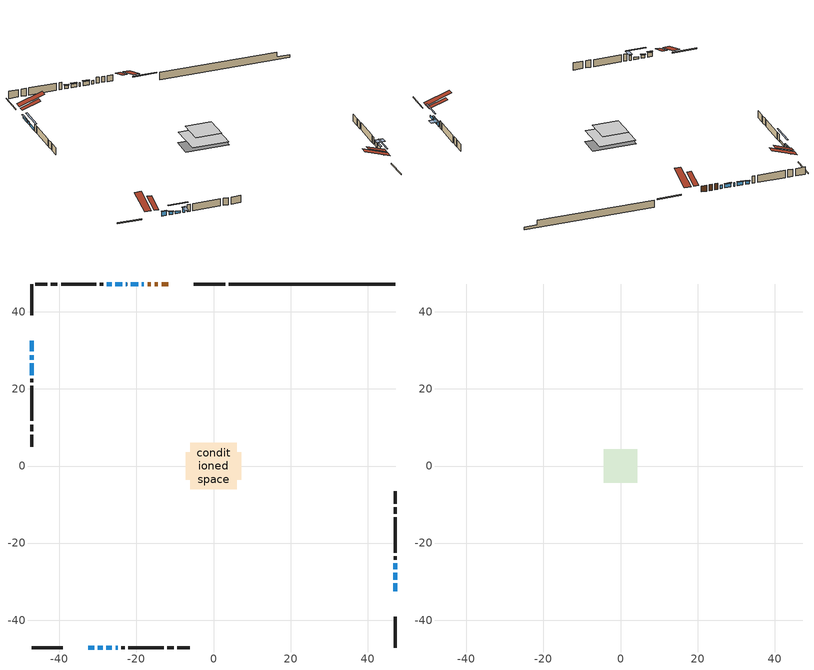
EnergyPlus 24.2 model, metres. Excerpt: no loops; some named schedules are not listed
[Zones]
conditioned space
 floor outside (Floor1 construction): -2.99,-2.99 -2.99,2.99 2.99,2.99 2.99,-2.99 z1.09
 floor adiabatic (AdiabaticFloorConstruction): -6.01,-6.01 -6.01,6.01 6.01,6.01 6.01,-6.01 z1.09
 floor foundation (Slab1 construction): -7.25,-3.57 -7.25,3.57 7.25,3.57 7.25,-3.57 z-1.35
 wall outside (RimJoist1 construction): 3.02,47.23 -5.09,47.23 / -47.23,-47.23 -39.12,-47.23 / -47.23,47.23 -47.23,39.12 / 47.23,-47.23 47.23,-39.12 z1.09:1.39
 wall outside (AdiabaticWallConstruction 1): -11.74,47.23 -13.49,47.23 / -14.42,47.23 -15.31,47.23 / -16.23,47.23 -17.12,47.23 z1.09:3.12
 wall outside (AdiabaticWallConstruction): -18.05,47.23 -18.61,47.23 / -22.45,47.23 -22.76,47.23 / -23.68,47.23 -25.51,47.23 z1.09:2.31; -19.54,47.23 -21.52,47.23 z1.09:2.41; -32.48,-47.23 -30.95,-47.23 / 47.23,-29.52 47.23,-27.69 / 47.23,-26.76 47.23,-25.23 z1.09:2.61; -30.02,-47.23 -28.8,-47.23 / -47.23,32.47 -47.23,29.73 / -47.23,28.8 -47.23,27.58 / -26.44,47.23 -27.66,47.23 z1.09:2.11; 47.23,-32.48 47.23,-30.44 / -27.87,-47.23 -26.35,-47.23 / -47.23,26.66 -47.23,23.61 z1.09:1.85; -25.42,-47.23 -24.86,-47.23 z1.09:2.72
 wall outside (Wall1 construction): -28.59,47.23 -29.51,47.23 / -23.93,-47.23 -23.01,-47.23 / -47.23,22.68 -47.23,21.75 / 47.23,-24.31 47.23,-23.38 z1.09:3.53
 wall outside (Wall2 construction): -30.44,47.23 -39.57,47.23 / -22.08,-47.23 -12.95,-47.23 / -47.23,20.82 -47.23,11.7 / 47.23,-22.45 47.23,-13.32 z1.09:3.53
 wall outside (Wall3 construction): -40.5,47.23 -42.22,47.23 / -12.02,-47.23 -10.3,-47.23 / -47.23,10.77 -47.23,9.04 / 47.23,-12.39 47.23,-10.67 z1.09:3.53
 wall outside (Wall4 construction): -43.15,47.23 -46.3,47.23 / -9.37,-47.23 -6.22,-47.23 / -47.23,8.12 -47.23,4.96 / 47.23,-9.74 47.23,-6.59 z1.09:3.53
 wall foundation (FoundationWall1 construction): 3.95,47.23,-1.35 3.95,47.23,1.09 42.9,47.23,1.09 42.9,47.23,-0.49 47.23,47.23,-0.49 47.23,47.23,-1.35
 window (WindowConstruction 9): -18.05,47.23 -18.61,47.23 z1.09:2.31
 window (WindowConstruction 4): -19.54,47.23 -21.52,47.23 z1.09:2.41
 window (WindowConstruction 5): -32.47,-47.23 -30.95,-47.23 z1.09:2.61
 window (WindowConstruction 6): -30.02,-47.23 -28.8,-47.23 z1.09:2.1
 window (WindowConstruction 7): -47.23,32.47 -47.23,29.73 z1.09:2.1
 window (WindowConstruction 8): -47.23,28.8 -47.23,27.58 z1.09:2.1
 window (WindowConstruction 12): 47.23,-32.47 47.23,-30.45 z1.09:1.85
 window (WindowConstruction 10): -22.45,47.23 -22.75,47.23 z1.09:2.31
 window (WindowConstruction 13): -27.87,-47.23 -26.35,-47.23 z1.09:1.85
 window (WindowConstruction 14): -47.23,26.65 -47.23,23.61 z1.09:1.85
 window (WindowConstruction 11): -25.42,-47.23 -24.86,-47.23 z1.09:2.71
 window (WindowConstruction): 47.23,-29.52 47.23,-27.69 z1.09:2.61
 window (WindowConstruction 1): 47.23,-26.76 47.23,-25.23 z1.09:2.61
 window (WindowConstruction 2): -23.68,47.23 -25.51,47.23 z1.09:2.31
 window (WindowConstruction 3): -26.44,47.23 -27.66,47.23 z1.09:2.1
 door (Door): -11.74,47.23 -13.49,47.23 z1.09:3.12
 door (Door 1): -14.42,47.23 -15.31,47.23 z1.09:3.12
 door (Door 2): -16.23,47.23 -17.12,47.23 z1.09:3.12
 ceiling adiabatic (AdiabaticFloorConstruction): 6.01,-6.01 6.01,6.01 -6.01,6.01 -6.01,-6.01 z1.09
 roof outside (Roof2 construction): -10.81,47.23,3.53 -10.81,41.11,5.57 -9.19,41.11,5.57 -9.19,47.23,3.53; -33.4,-47.23,3.53 -33.4,-41.11,5.57 -35.02,-41.11,5.57 -35.02,-47.23,3.53; -47.23,33.4,3.53 -41.11,33.4,5.57 -41.11,35.02,5.57 -47.23,35.02,3.53; 47.23,-33.4,3.53 41.11,-33.4,5.57 41.11,-35.02,5.57 47.23,-35.02,3.53
attic - vented
 floor to conditioned space (Floor2 construction Reversed): -4.37,-4.37 -4.37,4.37 4.37,4.37 4.37,-4.37 z3.53
 roof outside (Roof1 construction): -8.26,47.23,3.53 -8.26,38.72,6.36 -6.02,38.72,6.36 -6.02,47.23,3.53; -35.95,-47.23,3.53 -35.95,-38.72,6.36 -38.19,-38.72,6.36 -38.19,-47.23,3.53; -47.23,35.95,3.53 -38.72,35.95,6.36 -38.72,38.19,6.36 -47.23,38.19,3.53; 47.23,-35.95,3.53 38.72,-35.95,6.36 38.72,-38.19,6.36 47.23,-38.19,3.53
shading: -21.72,47.23 -19.34,47.23 -19.34,47.64 -21.72,47.64 z2.61; -30.75,-47.23 -32.68,-47.23 -32.68,-47.64 -30.75,-47.64 z2.82; -28.6,-47.23 -30.22,-47.23 -30.22,-47.64 -28.6,-47.64 z2.31; -47.23,29.53 -47.23,32.68 -47.64,32.68 -47.64,29.53 z2.31; -47.23,27.38 -47.23,29 -47.64,29 -47.64,27.38 z2.31; 47.23,-27.81 47.23,-35.11 47.64,-35.11 47.64,-27.81 z4.49; -23.71,-47.23 -30.51,-47.23 -30.51,-47.64 -23.71,-47.64 z4.49; -47.23,20.97 -47.23,29.29 -47.64,29.29 -47.64,20.97 z4.49; -24.56,-47.23 -25.72,-47.23 -25.72,-49.97 -24.56,-49.97 z3.01; 47.23,-27.49 47.23,-29.72 47.64,-29.72 47.64,-27.49 z2.82; 47.23,-24.94 47.23,-27.06 49.97,-27.06 49.97,-24.94 z2.91; -25.71,47.23 -23.48,47.23 -23.48,47.64 -25.71,47.64 z2.51; -27.86,47.23 -26.24,47.23 -26.24,47.64 -27.86,47.64 z2.31
[Building]
Building 1: Terrain=Suburbs
[Site:Location]
Edmonton Intl AP_AB: Latitude {deg}=53.31; Longitude {deg}=-113.58; Time Zone {hr}=-7; Elevation {m}=723; Keep Site Location Information=Yes
[Site:GroundTemperature:Shallow]
-1.56185, -3.61833, -3.78302, -2.80711, 1.11059, 5.01004, 8.39065, 10.5322, 10.7141, 8.97234, 5.67794, 1.89811
[Site:WaterMainsTemperature]
Calculation Method=Schedule; Temperature Schedule=mains temperature schedule
[Material] Roughness=Rough; Thermal Absorptance=0.9
Name | Thickness {m} | Conductivity {W/m-K} | Density {kg/m3} | Specific Heat {J/kg-K} | Solar Absorptance | Visible Absorptance
asphalt or fiberglass shingles | 0.00635 | 0.162714 | 1121.4 | 1465.45 | 0.4 | 0.4
ceiling loosefill ins | 0.169333 | 0.0480833 | 16.02 | 1046.75 | 0.7 | 0.7
ceiling stud and cavity | 0.1397 | 0.0772514 | 65.682 | 1177.47 | 0.7 | 0.7
concrete 4.0 in. | 0.1016 | 1.803125 | 2242.8 | 837.4 | 0.7 | 0.7
concrete 8.0 in. | 0.2032 | 1.803125 | 2242.8 | 837.4 | 0.7 | 0.7
door material | 0.04445 | 0.053851 | 512.64 | 1214.23 | 0.7 | 0.7
floor covering | 0.0127 | 0.0433444 | 54.468 | 1339.84 | 0.6 | 0.6
floor rigid ins; rim joist rigid ins; wall rigid ins | 0.051816 | 0.029427 | 32.04 | 1214.23 | 0.7 | 0.7
floor rigid ins 1; wall rigid ins 1 | 0.512978 | 0.029427 | 32.04 | 1214.23 | 0.7 | 0.7
floor stud and cavity | 0.1397 | 0.0946526 | 92.3553 | 1139.71 | 0.7 | 0.7
floor stud and cavity 1 | 0.1397 | 1.75129 | 37.0049 | 1207.88 | 0.7 | 0.7
furniture material conditioned space 1 | 0.1524 | 0.115458 | 640.8 | 1214.23 | 0.6 | 0.6
gypsum board | 0.0127 | 0.160291 | 801 | 837.4 | 0.6 | 0.6
osb sheathing 0.5 in. | 0.0127 | 0.115458 | 512.64 | 1214.23 | 0.7 | 0.7
osb sheathing 0.75 in. | 0.01905 | 0.115458 | 512.64 | 1214.23 | 0.7 | 0.7
osb sheathing 2.0 in. | 0.0508 | 0.115458 | 512.64 | 1214.23 | 0.7 | 0.7
rim joist stud and cavity | 0.0508 | 0.0413573 | 125.044 | 1163.47 | 0.6 | 0.6
roof rigid ins | 0.103632 | 0.029427 | 32.04 | 1214.23 | 0.7 | 0.7
roof stud and cavity | 0.2032 | 0.465729 | 78.34581 | 1123.46 | 0.7 | 0.7
wall stud and cavity | 0.1397 | 0.28235 | 139.0536 | 1170.24 | 0.7 | 0.7
wall stud and cavity 1 | 0.1397 | 0.215013 | 139.0536 | 1170.24 | 0.7 | 0.7
wall stud and cavity 2 | 0.1397 | 0.39278 | 139.0536 | 1170.24 | 0.7 | 0.7
wall stud and cavity 3 | 0.1397 | 0.414577 | 139.0536 | 1170.24 | 0.7 | 0.7
wall stud and cavity 4 | 0.0889 | 0.380278 | 52.3479 | 1209.89 | 0.7 | 0.7
wall stud and cavity 5 | 0.0889 | 0.391764 | 83.0341 | 1211.67 | 0.7 | 0.7
wood siding | 0.0254 | 0.102417 | 544.68 | 1172.36 | 0.4 | 0.4
wood siding 1; wood siding 2; wood siding 3 | 0.0254 | 0.102417 | 544.68 | 1172.36 | 0.7 | 0.7
[WindowMaterial:SimpleGlazingSystem]
Name | U-Factor {W/m2-K} | Solar Heat Gain Coefficient
WindowMaterial | 2.97868 | 0.56
WindowMaterial 1 | 2.91338 | 0.63
WindowMaterial 10 | 3.310274 | 0.62
WindowMaterial 11 | 2.97357 | 0.54
WindowMaterial 12 | 2.958238 | 0.57
WindowMaterial 2 | 2.904297 | 0.68
WindowMaterial 3 | 2.992306 | 0.51
WindowMaterial 4 | 2.91111 | 0.64
WindowMaterial 5 | 2.94518 | 0.59
WindowMaterial 6 | 2.94007 | 0.6
WindowMaterial 7 | 3.03035 | 0.48
WindowMaterial 8 | 3.30914 | 0.61
WindowMaterial 9 | 3.2041 | 0.35
[Construction]
AdiabaticFloorConstruction: floor stud and cavity 1, floor rigid ins 1, osb sheathing 0.75 in., floor covering
AdiabaticWallConstruction: wood siding 2, wall rigid ins 1, wall stud and cavity 4, gypsum board
AdiabaticWallConstruction 1: wood siding 3, wall rigid ins 1, wall stud and cavity 4, gypsum board
Door; Door 1; Door 2: door material
Floor1 construction: floor stud and cavity, floor rigid ins, osb sheathing 0.75 in., floor covering
Floor2 construction Reversed: gypsum board, ceiling stud and cavity, ceiling loosefill ins
FoundationWall1 construction: concrete 8.0 in.
furniture construction conditioned space 1: furniture material conditioned space 1
PartitionWallConstruction: gypsum board, wall stud and cavity 5, gypsum board
RimJoist1 construction: wood siding 1, rim joist rigid ins, osb sheathing 2.0 in., rim joist stud and cavity
Roof1 construction: asphalt or fiberglass shingles
Roof2 construction: asphalt or fiberglass shingles, roof rigid ins, osb sheathing 0.75 in., roof stud and cavity, gypsum board
Slab1 construction: concrete 4.0 in.
Wall1 construction: wood siding, wall rigid ins, osb sheathing 0.5 in., wall stud and cavity, gypsum board
Wall2 construction: wood siding, wall rigid ins, osb sheathing 0.5 in., wall stud and cavity 1, gypsum board
Wall3 construction: wood siding, wall rigid ins, osb sheathing 0.5 in., wall stud and cavity 2, gypsum board
Wall4 construction: wood siding, wall rigid ins, osb sheathing 0.5 in., wall stud and cavity 3, gypsum board
WindowConstruction: WindowMaterial
WindowConstruction 1; WindowConstruction 5: WindowMaterial 1
WindowConstruction 10: WindowMaterial 9
WindowConstruction 11: WindowMaterial 10
WindowConstruction 12: WindowMaterial 11
WindowConstruction 13; WindowConstruction 14: WindowMaterial 12
WindowConstruction 2: WindowMaterial 2
WindowConstruction 3: WindowMaterial 3
WindowConstruction 4: WindowMaterial 4
WindowConstruction 6: WindowMaterial 5
WindowConstruction 7: WindowMaterial 6
WindowConstruction 8: WindowMaterial 7
WindowConstruction 9: WindowMaterial 8
[Zone] Multiplier=1; Part of Total Floor Area=Yes
Name | Volume {m3}
attic - vented | 35.1404
conditioned space | 643.6
[Space]
Name | Zone | Volume {m3}
attic - vented 1 | attic - vented | 35.1404
conditioned space 1 | conditioned space | 643.6
[ZoneInfiltration:EffectiveLeakageArea]
infil attic - vented 1: Zone or Space=attic - vented 1; Schedule=Always On Discrete; Effective Air Leakage Area {cm2}=2654.61; Stack Coefficient=0.000197234; Wind Coefficient=9.4888e-06
[ZoneMixing]
whole house fan mix: Zone or Space=attic - vented; Schedule=Always On Continuous; Design Flow Rate Calculation Method=Flow/Zone; Design Flow Rate {m3/s}=0; Source Zone or Space=conditioned space
[SurfaceProperty:ExposedFoundationPerimeter]
Slab1: Exposed Perimeter Calculation Method=TotalExposedPerimeter; Total Exposed Perimeter {m}=43.281
[InternalMass] Zone or ZoneList=conditioned space; Space or SpaceList=conditioned space 1
Name | Construction | Surface Area {m2}
furniture mass conditioned space 1 | furniture construction conditioned space 1 | 113.536
partition wall mass | PartitionWallConstruction | 283.84
[Lights]
interior lighting: Zone or ZoneList or Space or SpaceList=conditioned space 1; Schedule=interior lighting schedule; Design Level Calculation Method=LightingLevel; Lighting Level {W}=343.2; Return Air Fraction=0; Fraction Radiant=0.6; Fraction Visible=0.2; Fraction Replaceable=1
[People]
occupants: Zone or ZoneList or Space or SpaceList=conditioned space 1; Number of People Schedule=occupants schedule; Number of People Calculation Method=People; Number of People=3; Fraction Radiant=0.314171; Sensible Heat Fraction=0.56303; Activity Level Schedule=occupants activity schedule; Carbon Dioxide Generation Rate {m3/s-W}=0; Enable ASHRAE 55 Comfort Warnings=No; Mean Radiant Temperature Calculation Type=EnclosureAveraged
[ElectricEquipment] Zone or ZoneList or Space or SpaceList=conditioned space 1; Design Level Calculation Method=EquipmentLevel
Name | Schedule | Design Level {W} | Fraction Latent | Fraction Radiant | Fraction Lost
clothes dryer | clothes dryer schedule | 140.772 | 0.015 | 0.081 | 0.85
clothes washer | clothes washer schedule | 32.1985 | 0.03 | 0.162 | 0.7
cooking range | cooking range schedule | 215.147 | 0.08 | 0.432 | 0.2
dishwasher | dishwasher schedule | 66.8632 | 0.3 | 0.18 | 0.4
fridge | fridge schedule | 72.9452 | 0 | 0.6 | 0
mech vent bath fan 0 | mech vent bath fan 0 schedule | 50.2 | 0 | 0 | 1
mech vent bath fan 1 | mech vent bath fan 1 schedule | 50.2 | 0 | 0 | 1
mech vent house fan | mech vent house fan schedule | 0 | 0 | 0 | 1
mech vent house fan cfis | mech vent house fan cfis schedule | 0 | 0 | 0 | 0
mech vent range fan 0 | mech vent range fan 0 schedule | 57 | 0 | 0 | 1
misc plug loads | misc plug loads schedule | 494.7 | 0.045 | 0.513 | 0.1
whole house fan | Always On Discrete | 0 | 0 | 0 | 1
[OtherEquipment] Zone or ZoneList or Space or SpaceList=conditioned space 1; Design Level Calculation Method=EquipmentLevel
Name | Fuel Type | Schedule | Design Level {W} | Fraction Latent | Fraction Radiant | Fraction Lost
clothes dryer 1 | Electricity | clothes dryer schedule | 0 | 0.015 | 0.081 | 0.85
cooking range 1 | Electricity | cooking range schedule | 0 | 0.08 | 0.432 | 0.2
general water use latent | None | general water use schedule | 62.594 | 1 | 0 | 0
general water use sensible | None | general water use schedule | -61.6891 | 0 | 0.6 | 0
mech vent house fan latent load | None | Always On Discrete | 0 | 1 | 0 | 0
mech vent house fan sensible load | None | Always On Discrete | 0 | 0 | 0 | 0
water heater energy adjustment1 | NaturalGas | Always On Discrete | 0.01 | 0 | 0 | 1
[ZoneInfiltration:DesignFlowRate] Zone or ZoneList or Space or SpaceList=conditioned space 1; Schedule=Always On Discrete; Design Flow Rate Calculation Method=Flow/Zone; Design Flow Rate {m3/s}=0
infil flow; natural vent flow; whole house fan flow
[Foundation:Kiva]
Foundation Kiva 1: Initial Indoor Air Temperature {C}=18; Wall Height Above Grade {m}=1.09; Wall Depth Below Slab {m}=0.2032
[Foundation:Kiva:Settings]
Soil Conductivity {W/m-K}=0.849921; Soil Density {kg/m3}=1842.3; Soil Specific Heat {J/kg-K}=418.7; Ground Solar Absorptivity=0.9; Ground Thermal Absorptivity=0.9; Ground Surface Roughness {m}=0.03; Far-Field Width {m}=40; Deep-Ground Boundary Condition=ZeroFlux; Deep-Ground Depth {m}=40; Minimum Cell Dimension {m}=0.2; Maximum Cell Growth Coefficient=3; Simulation Timestep=Timestep
[Exterior:Lights]
exterior lighting: Schedule=exterior lighting schedule; Design Level {W}=75.6
[Schedule:Constant]
Name | Hourly Value
Always On Continuous; mech vent house fan schedule; mech vent house fan cfis schedule; Always On Discrete | 1
occupants activity schedule | 117.228
fridge schedule | 0
[Schedule:Week:Daily]
interior lighting schedule Week Rule - Jan1-Jan27: interior lighting schedule day, interior lighting schedule day, interior lighting schedule day, interior lighting schedule day, interior lighting schedule day, interior lighting schedule day, interior lighting schedule day, interior lighting schedule default day, interior lighting schedule default day, interior lighting schedule default day, interior lighting schedule default day, interior lighting schedule default day
interior lighting schedule Week Rule - Jan28-Feb3: interior lighting schedule day, interior lighting schedule day, interior lighting schedule day, interior lighting schedule day, interior lighting schedule day 1, interior lighting schedule day 1, interior lighting schedule day 1, interior lighting schedule default day, interior lighting schedule default day, interior lighting schedule default day, interior lighting schedule default day, interior lighting schedule default day
interior lighting schedule Week Rule - Feb4-Feb24: interior lighting schedule day 1, interior lighting schedule day 1, interior lighting schedule day 1, interior lighting schedule day 1, interior lighting schedule day 1, interior lighting schedule day 1, interior lighting schedule day 1, interior lighting schedule default day, interior lighting schedule default day, interior lighting schedule default day, interior lighting schedule default day, interior lighting schedule default day
interior lighting schedule Week Rule - Feb25-Mar3: interior lighting schedule day 1, interior lighting schedule day 1, interior lighting schedule day 1, interior lighting schedule day 1, interior lighting schedule day 2, interior lighting schedule day 2, interior lighting schedule day 2, interior lighting schedule default day, interior lighting schedule default day, interior lighting schedule default day, interior lighting schedule default day, interior lighting schedule default day
interior lighting schedule Week Rule - Mar4-Mar31: interior lighting schedule day 2, interior lighting schedule day 2, interior lighting schedule day 2, interior lighting schedule day 2, interior lighting schedule day 2, interior lighting schedule day 2, interior lighting schedule day 2, interior lighting schedule default day, interior lighting schedule default day, interior lighting schedule default day, interior lighting schedule default day, interior lighting schedule default day
interior lighting schedule Week Rule - Apr1-Apr28: interior lighting schedule day 3, interior lighting schedule day 3, interior lighting schedule day 3, interior lighting schedule day 3, interior lighting schedule day 3, interior lighting schedule day 3, interior lighting schedule day 3, interior lighting schedule default day, interior lighting schedule default day, interior lighting schedule default day, interior lighting schedule default day, interior lighting schedule default day
interior lighting schedule Week Rule - Apr29-May5: interior lighting schedule day 3, interior lighting schedule day 3, interior lighting schedule day 4, interior lighting schedule day 4, interior lighting schedule day 4, interior lighting schedule day 4, interior lighting schedule day 4, interior lighting schedule default day, interior lighting schedule default day, interior lighting schedule default day, interior lighting schedule default day, interior lighting schedule default day
interior lighting schedule Week Rule - May6-May26: interior lighting schedule day 4, interior lighting schedule day 4, interior lighting schedule day 4, interior lighting schedule day 4, interior lighting schedule day 4, interior lighting schedule day 4, interior lighting schedule day 4, interior lighting schedule default day, interior lighting schedule default day, interior lighting schedule default day, interior lighting schedule default day, interior lighting schedule default day
interior lighting schedule Week Rule - May27-Jun2: interior lighting schedule day 4, interior lighting schedule day 4, interior lighting schedule day 4, interior lighting schedule day 4, interior lighting schedule day 4, interior lighting schedule day 5, interior lighting schedule day 5, interior lighting schedule default day, interior lighting schedule default day, interior lighting schedule default day, interior lighting schedule default day, interior lighting schedule default day
interior lighting schedule Week Rule - Jun3-Jun30: interior lighting schedule day 5, interior lighting schedule day 5, interior lighting schedule day 5, interior lighting schedule day 5, interior lighting schedule day 5, interior lighting schedule day 5, interior lighting schedule day 5, interior lighting schedule default day, interior lighting schedule default day, interior lighting schedule default day, interior lighting schedule default day, interior lighting schedule default day
interior lighting schedule Week Rule - Jul1-Jul28: interior lighting schedule day 6, interior lighting schedule day 6, interior lighting schedule day 6, interior lighting schedule day 6, interior lighting schedule day 6, interior lighting schedule day 6, interior lighting schedule day 6, interior lighting schedule default day, interior lighting schedule default day, interior lighting schedule default day, interior lighting schedule default day, interior lighting schedule default day
interior lighting schedule Week Rule - Jul29-Aug4: interior lighting schedule day 6, interior lighting schedule day 6, interior lighting schedule day 6, interior lighting schedule day 7, interior lighting schedule day 7, interior lighting schedule day 7, interior lighting schedule day 7, interior lighting schedule default day, interior lighting schedule default day, interior lighting schedule default day, interior lighting schedule default day, interior lighting schedule default day
interior lighting schedule Week Rule - Aug5-Aug25: interior lighting schedule day 7, interior lighting schedule day 7, interior lighting schedule day 7, interior lighting schedule day 7, interior lighting schedule day 7, interior lighting schedule day 7, interior lighting schedule day 7, interior lighting schedule default day, interior lighting schedule default day, interior lighting schedule default day, interior lighting schedule default day, interior lighting schedule default day
interior lighting schedule Week Rule - Aug26-Sep1: interior lighting schedule day 7, interior lighting schedule day 7, interior lighting schedule day 7, interior lighting schedule day 7, interior lighting schedule day 7, interior lighting schedule day 7, interior lighting schedule day 8, interior lighting schedule default day, interior lighting schedule default day, interior lighting schedule default day, interior lighting schedule default day, interior lighting schedule default day
interior lighting schedule Week Rule - Sep2-Sep29: interior lighting schedule day 8, interior lighting schedule day 8, interior lighting schedule day 8, interior lighting schedule day 8, interior lighting schedule day 8, interior lighting schedule day 8, interior lighting schedule day 8, interior lighting schedule default day, interior lighting schedule default day, interior lighting schedule default day, interior lighting schedule default day, interior lighting schedule default day
interior lighting schedule Week Rule - Sep30-Oct6: interior lighting schedule day 8, interior lighting schedule day 9, interior lighting schedule day 9, interior lighting schedule day 9, interior lighting schedule day 9, interior lighting schedule day 9, interior lighting schedule day 9, interior lighting schedule default day, interior lighting schedule default day, interior lighting schedule default day, interior lighting schedule default day, interior lighting schedule default day
interior lighting schedule Week Rule - Oct7-Oct27: interior lighting schedule day 9, interior lighting schedule day 9, interior lighting schedule day 9, interior lighting schedule day 9, interior lighting schedule day 9, interior lighting schedule day 9, interior lighting schedule day 9, interior lighting schedule default day, interior lighting schedule default day, interior lighting schedule default day, interior lighting schedule default day, interior lighting schedule default day
interior lighting schedule Week Rule - Oct28-Nov3: interior lighting schedule day 9, interior lighting schedule day 9, interior lighting schedule day 9, interior lighting schedule day 9, interior lighting schedule day 10, interior lighting schedule day 10, interior lighting schedule day 10, interior lighting schedule default day, interior lighting schedule default day, interior lighting schedule default day, interior lighting schedule default day, interior lighting schedule default day
interior lighting schedule Week Rule - Nov4-Nov24: interior lighting schedule day 10, interior lighting schedule day 10, interior lighting schedule day 10, interior lighting schedule day 10, interior lighting schedule day 10, interior lighting schedule day 10, interior lighting schedule day 10, interior lighting schedule default day, interior lighting schedule default day, interior lighting schedule default day, interior lighting schedule default day, interior lighting schedule default day
interior lighting schedule Week Rule - Nov25-Dec1: interior lighting schedule day 10, interior lighting schedule day 10, interior lighting schedule day 10, interior lighting schedule day 10, interior lighting schedule day 10, interior lighting schedule day 10, interior lighting schedule day 11, interior lighting schedule default day, interior lighting schedule default day, interior lighting schedule default day, interior lighting schedule default day, interior lighting schedule default day
interior lighting schedule Week Rule - Dec2-Dec31: interior lighting schedule day 11, interior lighting schedule day 11, interior lighting schedule day 11, interior lighting schedule day 11, interior lighting schedule day 11, interior lighting schedule day 11, interior lighting schedule day 11, interior lighting schedule default day, interior lighting schedule default day, interior lighting schedule default day, interior lighting schedule default day, interior lighting schedule default day
occupants schedule Week Rule - Jan1-Dec31: occupants schedule day, occupants schedule day, occupants schedule day, occupants schedule day, occupants schedule day, occupants schedule day, occupants schedule day, occupants schedule default day, occupants schedule default day, occupants schedule default day, occupants schedule default day, occupants schedule default day
clothes dryer schedule Week Rule - Jan1-Dec31: clothes dryer schedule day, clothes dryer schedule day, clothes dryer schedule day, clothes dryer schedule day, clothes dryer schedule day, clothes dryer schedule day, clothes dryer schedule day, clothes dryer schedule default day, clothes dryer schedule default day, clothes dryer schedule default day, clothes dryer schedule default day, clothes dryer schedule default day
clothes washer schedule Week Rule - Jan1-Dec31: clothes washer schedule day, clothes washer schedule day, clothes washer schedule day, clothes washer schedule day, clothes washer schedule day, clothes washer schedule day, clothes washer schedule day, clothes washer schedule default day, clothes washer schedule default day, clothes washer schedule default day, clothes washer schedule default day, clothes washer schedule default day
cooking range schedule Week Rule - Jan1-Dec31: cooking range schedule day, cooking range schedule day, cooking range schedule day, cooking range schedule day, cooking range schedule day, cooking range schedule day, cooking range schedule day, cooking range schedule default day, cooking range schedule default day, cooking range schedule default day, cooking range schedule default day, cooking range schedule default day
dishwasher schedule Week Rule - Jan1-Dec31: dishwasher schedule day, dishwasher schedule day, dishwasher schedule day, dishwasher schedule day, dishwasher schedule day, dishwasher schedule day, dishwasher schedule day, dishwasher schedule default day, dishwasher schedule default day, dishwasher schedule default day, dishwasher schedule default day, dishwasher schedule default day
mech vent bath fan 0 schedule Week Rule - Jan1-Dec31: mech vent bath fan 0 schedule day, mech vent bath fan 0 schedule day, mech vent bath fan 0 schedule day, mech vent bath fan 0 schedule day, mech vent bath fan 0 schedule day, mech vent bath fan 0 schedule day, mech vent bath fan 0 schedule day, mech vent bath fan 0 schedule default day, mech vent bath fan 0 schedule default day, mech vent bath fan 0 schedule default day, mech vent bath fan 0 schedule default day, mech vent bath fan 0 schedule default day
mech vent bath fan 1 schedule Week Rule - Jan1-Dec31: mech vent bath fan 1 schedule day, mech vent bath fan 1 schedule day, mech vent bath fan 1 schedule day, mech vent bath fan 1 schedule day, mech vent bath fan 1 schedule day, mech vent bath fan 1 schedule day, mech vent bath fan 1 schedule day, mech vent bath fan 1 schedule default day, mech vent bath fan 1 schedule default day, mech vent bath fan 1 schedule default day, mech vent bath fan 1 schedule default day, mech vent bath fan 1 schedule default day
mech vent range fan 0 schedule Week Rule - Jan1-Dec31: mech vent range fan 0 schedule day, mech vent range fan 0 schedule day, mech vent range fan 0 schedule day, mech vent range fan 0 schedule day, mech vent range fan 0 schedule day, mech vent range fan 0 schedule day, mech vent range fan 0 schedule day, mech vent range fan 0 schedule default day, mech vent range fan 0 schedule default day, mech vent range fan 0 schedule default day, mech vent range fan 0 schedule default day, mech vent range fan 0 schedule default day
misc plug loads schedule Week Rule - Jan1-Dec31: misc plug loads schedule day, misc plug loads schedule day, misc plug loads schedule day, misc plug loads schedule day, misc plug loads schedule day, misc plug loads schedule day, misc plug loads schedule day, misc plug loads schedule default day, misc plug loads schedule default day, misc plug loads schedule default day, misc plug loads schedule default day, misc plug loads schedule default day
general water use schedule Week Rule - Jan1-Dec31: general water use schedule day, general water use schedule day, general water use schedule day, general water use schedule day, general water use schedule day, general water use schedule day, general water use schedule day, general water use schedule default day, general water use schedule default day, general water use schedule default day, general water use schedule default day, general water use schedule default day
exterior lighting schedule Week Rule - Jan1-Jan27: exterior lighting schedule day, exterior lighting schedule day, exterior lighting schedule day, exterior lighting schedule day, exterior lighting schedule day, exterior lighting schedule day, exterior lighting schedule day, exterior lighting schedule default day, exterior lighting schedule default day, exterior lighting schedule default day, exterior lighting schedule default day, exterior lighting schedule default day
exterior lighting schedule Week Rule - Jan28-Feb3: exterior lighting schedule day, exterior lighting schedule day, exterior lighting schedule day, exterior lighting schedule day, exterior lighting schedule day 1, exterior lighting schedule day 1, exterior lighting schedule day 1, exterior lighting schedule default day, exterior lighting schedule default day, exterior lighting schedule default day, exterior lighting schedule default day, exterior lighting schedule default day
exterior lighting schedule Week Rule - Feb4-Feb24: exterior lighting schedule day 1, exterior lighting schedule day 1, exterior lighting schedule day 1, exterior lighting schedule day 1, exterior lighting schedule day 1, exterior lighting schedule day 1, exterior lighting schedule day 1, exterior lighting schedule default day, exterior lighting schedule default day, exterior lighting schedule default day, exterior lighting schedule default day, exterior lighting schedule default day
exterior lighting schedule Week Rule - Feb25-Mar3: exterior lighting schedule day 1, exterior lighting schedule day 1, exterior lighting schedule day 1, exterior lighting schedule day 1, exterior lighting schedule day 2, exterior lighting schedule day 2, exterior lighting schedule day 2, exterior lighting schedule default day, exterior lighting schedule default day, exterior lighting schedule default day, exterior lighting schedule default day, exterior lighting schedule default day
exterior lighting schedule Week Rule - Mar4-Mar31: exterior lighting schedule day 2, exterior lighting schedule day 2, exterior lighting schedule day 2, exterior lighting schedule day 2, exterior lighting schedule day 2, exterior lighting schedule day 2, exterior lighting schedule day 2, exterior lighting schedule default day, exterior lighting schedule default day, exterior lighting schedule default day, exterior lighting schedule default day, exterior lighting schedule default day
exterior lighting schedule Week Rule - Apr1-Apr28: exterior lighting schedule day 3, exterior lighting schedule day 3, exterior lighting schedule day 3, exterior lighting schedule day 3, exterior lighting schedule day 3, exterior lighting schedule day 3, exterior lighting schedule day 3, exterior lighting schedule default day, exterior lighting schedule default day, exterior lighting schedule default day, exterior lighting schedule default day, exterior lighting schedule default day
exterior lighting schedule Week Rule - Apr29-May5: exterior lighting schedule day 3, exterior lighting schedule day 3, exterior lighting schedule day 4, exterior lighting schedule day 4, exterior lighting schedule day 4, exterior lighting schedule day 4, exterior lighting schedule day 4, exterior lighting schedule default day, exterior lighting schedule default day, exterior lighting schedule default day, exterior lighting schedule default day, exterior lighting schedule default day
exterior lighting schedule Week Rule - May6-May26: exterior lighting schedule day 4, exterior lighting schedule day 4, exterior lighting schedule day 4, exterior lighting schedule day 4, exterior lighting schedule day 4, exterior lighting schedule day 4, exterior lighting schedule day 4, exterior lighting schedule default day, exterior lighting schedule default day, exterior lighting schedule default day, exterior lighting schedule default day, exterior lighting schedule default day
exterior lighting schedule Week Rule - May27-Jun2: exterior lighting schedule day 4, exterior lighting schedule day 4, exterior lighting schedule day 4, exterior lighting schedule day 4, exterior lighting schedule day 4, exterior lighting schedule day 5, exterior lighting schedule day 5, exterior lighting schedule default day, exterior lighting schedule default day, exterior lighting schedule default day, exterior lighting schedule default day, exterior lighting schedule default day
exterior lighting schedule Week Rule - Jun3-Jun30: exterior lighting schedule day 5, exterior lighting schedule day 5, exterior lighting schedule day 5, exterior lighting schedule day 5, exterior lighting schedule day 5, exterior lighting schedule day 5, exterior lighting schedule day 5, exterior lighting schedule default day, exterior lighting schedule default day, exterior lighting schedule default day, exterior lighting schedule default day, exterior lighting schedule default day
[Schedule:Year]
interior lighting schedule: interior lighting schedule Week Rule - Jan1-Jan27, 1, 1, 1, 27, interior lighting schedule Week Rule - Jan28-Feb3, 1, 28, 2, 3, interior lighting schedule Week Rule - Feb4-Feb24, 2, 4, 2, 24, interior lighting schedule Week Rule - Feb25-Mar3, 2, 25, 3, 3, interior lighting schedule Week Rule - Mar4-Mar31, 3, 4, 3, 31, interior lighting schedule Week Rule - Apr1-Apr28, 4, 1, 4, 28, interior lighting schedule Week Rule - Apr29-May5, 4, 29, 5, 5, interior lighting schedule Week Rule - May6-May26, 5, 6, 5, 26, interior lighting schedule Week Rule - May27-Jun2, 5, 27, 6, 2, interior lighting schedule Week Rule - Jun3-Jun30, 6, 3, 6, 30, interior lighting schedule Week Rule - Jul1-Jul28, 7, 1, 7, 28, interior lighting schedule Week Rule - Jul29-Aug4, 7, 29, 8, 4, interior lighting schedule Week Rule - Aug5-Aug25, 8, 5, 8, 25, interior lighting schedule Week Rule - Aug26-Sep1, 8, 26, 9, 1, interior lighting schedule Week Rule - Sep2-Sep29, 9, 2, 9, 29, interior lighting schedule Week Rule - Sep30-Oct6, 9, 30, 10, 6, interior lighting schedule Week Rule - Oct7-Oct27, 10, 7, 10, 27, interior lighting schedule Week Rule - Oct28-Nov3, 10, 28, 11, 3, interior lighting schedule Week Rule - Nov4-Nov24, 11, 4, 11, 24, interior lighting schedule Week Rule - Nov25-Dec1, 11, 25, 12, 1, interior lighting schedule Week Rule - Dec2-Dec31, 12, 2, 12, 31
occupants schedule: occupants schedule Week Rule - Jan1-Dec31, 1, 1, 12, 31
clothes dryer schedule: clothes dryer schedule Week Rule - Jan1-Dec31, 1, 1, 12, 31
clothes washer schedule: clothes washer schedule Week Rule - Jan1-Dec31, 1, 1, 12, 31
cooking range schedule: cooking range schedule Week Rule - Jan1-Dec31, 1, 1, 12, 31
dishwasher schedule: dishwasher schedule Week Rule - Jan1-Dec31, 1, 1, 12, 31
mech vent bath fan 0 schedule: mech vent bath fan 0 schedule Week Rule - Jan1-Dec31, 1, 1, 12, 31
mech vent bath fan 1 schedule: mech vent bath fan 1 schedule Week Rule - Jan1-Dec31, 1, 1, 12, 31
mech vent range fan 0 schedule: mech vent range fan 0 schedule Week Rule - Jan1-Dec31, 1, 1, 12, 31
misc plug loads schedule: misc plug loads schedule Week Rule - Jan1-Dec31, 1, 1, 12, 31
general water use schedule: general water use schedule Week Rule - Jan1-Dec31, 1, 1, 12, 31
exterior lighting schedule: exterior lighting schedule Week Rule - Jan1-Jan27, 1, 1, 1, 27, exterior lighting schedule Week Rule - Jan28-Feb3, 1, 28, 2, 3, exterior lighting schedule Week Rule - Feb4-Feb24, 2, 4, 2, 24, exterior lighting schedule Week Rule - Feb25-Mar3, 2, 25, 3, 3, exterior lighting schedule Week Rule - Mar4-Mar31, 3, 4, 3, 31, exterior lighting schedule Week Rule - Apr1-Apr28, 4, 1, 4, 28, exterior lighting schedule Week Rule - Apr29-May5, 4, 29, 5, 5, exterior lighting schedule Week Rule - May6-May26, 5, 6, 5, 26, exterior lighting schedule Week Rule - May27-Jun2, 5, 27, 6, 2, exterior lighting schedule Week Rule - Jun3-Jun30, 6, 3, 6, 30, exterior lighting schedule Week Rule - Jul1-Jul28, 7, 1, 7, 28, exterior lighting schedule Week Rule - Jul29-Aug4, 7, 29, 8, 4, exterior lighting schedule Week Rule - Aug5-Aug25, 8, 5, 8, 25, exterior lighting schedule Week Rule - Aug26-Sep1, 8, 26, 9, 1, exterior lighting schedule Week Rule - Sep2-Sep29, 9, 2, 9, 29, exterior lighting schedule Week Rule - Sep30-Oct6, 9, 30, 10, 6, exterior lighting schedule Week Rule - Oct7-Oct27, 10, 7, 10, 27, exterior lighting schedule Week Rule - Oct28-Nov3, 10, 28, 11, 3, exterior lighting schedule Week Rule - Nov4-Nov24, 11, 4, 11, 24, exterior lighting schedule Week Rule - Nov25-Dec1, 11, 25, 12, 1, exterior lighting schedule Week Rule - Dec2-Dec31, 12, 2, 12, 31
[Schedule:Compact]
mains temperature schedule: Through: 01/01, For: AllDays, Until: 24:00, 3.97167, Through: 01/02, For: AllDays, Until: 24:00, 3.90778, Through: 01/03, For: AllDays, Until: 24:00, 3.84556, Through: 01/04, For: AllDays, Until: 24:00, 3.78389, Through: 01/05, For: AllDays, Until: 24:00, 3.72278, Through: 01/06, For: AllDays, Until: 24:00, 3.66278, Through: 01/07, For: AllDays, Until: 24:00, 3.60389, Through: 01/08, For: AllDays, Until: 24:00, 3.54556, Through: 01/09, For: AllDays, Until: 24:00, 3.48833, Through: 01/10, For: AllDays, Until: 24:00, 3.43167, Through: 01/11, For: AllDays, Until: 24:00, 3.37611, Through: 01/12, For: AllDays, Until: 24:00, 3.32167, Through: 01/13, For: AllDays, Until: 24:00, 3.26833, Through: 01/14, For: AllDays, Until: 24:00, 3.21556, Through: 01/15, For: AllDays, Until: 24:00, 3.16444, Through: 01/16, For: AllDays, Until: 24:00, 3.11389, Through: 01/17, For: AllDays, Until: 24:00, 3.06444, Through: 01/18, For: AllDays, Until: 24:00, 3.01611, Through: 01/19, For: AllDays, Until: 24:00, 2.96889, Through: 01/20, For: AllDays, Until: 24:00, 2.92278, Through: 01/21, For: AllDays, Until: 24:00, 2.87722, Through: 01/22, For: AllDays, Until: 24:00, 2.83333, Through: 01/23, For: AllDays, Until: 24:00, 2.79056, Through: 01/24, For: AllDays, Until: 24:00, 2.74889, Through: 01/25, For: AllDays, Until: 24:00, 2.70833, Through: 01/26, For: AllDays, Until: 24:00, 2.66889, Through: 01/27, For: AllDays, Until: 24:00, 2.63056, Through: 01/28, For: AllDays, Until: 24:00, 2.59333, Through: 01/29, For: AllDays, Until: 24:00, 2.55778, Through: 01/30, For: AllDays, Until: 24:00, 2.52278, Through: 01/31, For: AllDays, Until: 24:00, 2.48944, Through: 02/01, For: AllDays, Until: 24:00, 2.45722, Through: 02/02, For: AllDays, Until: 24:00, 2.42611, Through: 02/03, For: AllDays, Until: 24:00, 2.39667, Through: 02/04, For: AllDays, Until: 24:00, 2.36833, Through: 02/05, For: AllDays, Until: 24:00, 2.34111, Through: 02/06, For: AllDays, Until: 24:00, 2.315, Through: 02/07, For: AllDays, Until: 24:00, 2.29056, Through: 02/08, For: AllDays, Until: 24:00, 2.26722, Through: 02/09, For: AllDays, Until: 24:00, 2.245, Through: 02/10, For: AllDays, Until: 24:00, 2.22444, Through: 02/11, For: AllDays, Until: 24:00, 2.20444, Through: 02/12, For: AllDays, Until: 24:00, 2.18667, Through: 02/13, For: AllDays, Until: 24:00, 2.17, Through: 02/14, For: AllDays, Until: 24:00, 2.15444, Through: 02/15, For: AllDays, Until: 24:00, 2.14, Through: 02/16, For: AllDays, Until: 24:00, 2.12722, Through: 02/17, For: AllDays, Until: 24:00, 2.11556, Through: 02/18, For: AllDays, Until: 24:00, 2.10556, Through: 02/19, For: AllDays, Until: 24:00, 2.09667, Through: 02/20, For: AllDays, Until: 24:00, 2.08889, Through: 02/21, For: AllDays, Until: 24:00, 2.08278, Through: 02/22, For: AllDays, Until: 24:00, 2.07833, Through: 02/23, For: AllDays, Until: 24:00, 2.07444, Through: 02/24, For: AllDays, Until: 24:00, 2.07278, Through: 02/25, For: AllDays, Until: 24:00, 2.07167, Through: 02/26, For: AllDays, Until: 24:00, 2.07222, Through: 02/27, For: AllDays, Until: 24:00, 2.07444, Through: 02/28, For: AllDays, Until: 24:00, 2.07778, Through: 03/01, For: AllDays, Until: 24:00, 2.08222, Through: 03/02, For: AllDays, Until: 24:00, 2.08833, Through: 03/03, For: AllDays, Until: 24:00, 2.09556, Through: 03/04, For: AllDays, Until: 24:00, 2.10444, Through: 03/05, For: AllDays, Until: 24:00, 2.11444, Through: 03/06, For: AllDays, Until: 24:00, 2.12556, Through: 03/07, For: AllDays, Until: 24:00, 2.13833, Through: 03/08, For: AllDays, Until: 24:00, 2.15278, Through: 03/09, For: AllDays, Until: 24:00, 2.16778, Through: 03/10, For: AllDays, Until: 24:00, 2.18444, Through: 03/11, For: AllDays, Until: 24:00, 2.20278, Through: 03/12, For: AllDays, Until: 24:00, 2.22167, Through: 03/13, For: AllDays, Until: 24:00, 2.24278, Through: 03/14, For: AllDays, Until: 24:00, 2.26444, Through: 03/15, For: AllDays, Until: 24:00, 2.28778, Through: 03/16, For: AllDays, Until: 24:00, 2.31222, Through: 03/17, For: AllDays, Until: 24:00, 2.33778, Through: 03/18, For: AllDays, Until: 24:00, 2.365, Through: 03/19, For: AllDays, Until: 24:00, 2.39333, Through: 03/20, For: AllDays, Until: 24:00, 2.42278, Through: 03/21, For: AllDays, Until: 24:00, 2.45389, Through: 03/22, For: AllDays, Until: 24:00, 2.48611, Through: 03/23, For: AllDays, Until: 24:00, 2.51889, Through: 03/24, For: AllDays, Until: 24:00, 2.55389, Through: 03/25, For: AllDays, Until: 24:00, 2.58944, Through: 03/26, For: AllDays, Until: 24:00, 2.62611, Through: 03/27, For: AllDays, Until: 24:00, 2.66444, Through: 03/28, For: AllDays, Until: 24:00, 2.70389, Through: 03/29, For: AllDays, Until: 24:00, 2.74389, Through: 03/30, For: AllDays, Until: 24:00, 2.78556, Through: 03/31, For: AllDays, Until: 24:00, 2.82833, Through: 04/01, For: AllDays, Until: 24:00, 2.87222, Through: 04/02, For: AllDays, Until: 24:00, 2.91722, Through: 04/03, For: AllDays, Until: 24:00, 2.96333, Through: 04/04, For: AllDays, Until: 24:00, 3.01056, Through: 04/05, For: AllDays, Until: 24:00, 3.05889, Through: 04/06, For: AllDays, Until: 24:00, 3.10833, Through: 04/07, For: AllDays, Until: 24:00, 3.15833, Through: 04/08, For: AllDays, Until: 24:00, 3.21, Through: 04/09, For: AllDays, Until: 24:00, 3.26222, Through: 04/10, For: AllDays, Until: 24:00, 3.31556, Through: 04/11, For: AllDays, Until: 24:00, 3.37, Through: 04/12, For: AllDays, Until: 24:00, 3.42556, Through: 04/13, For: AllDays, Until: 24:00, 3.48167, Through: 04/14, For: AllDays, Until: 24:00, 3.53889, Through: 04/15, For: AllDays, Until: 24:00, 3.59722, Through: 04/16, For: AllDays, Until: 24:00, 3.65611, Through: 04/17, For: AllDays, Until: 24:00, 3.71611, Through: 04/18, For: AllDays, Until: 24:00, 3.77667, Through: 04/19, For: AllDays, Until: 24:00, 3.83833, Through: 04/20, For: AllDays, Until: 24:00, 3.90111, Through: 04/21, For: AllDays, Until: 24:00, 3.96444, Through: 04/22, For: AllDays, Until: 24:00, 4.02833, Through: 04/23, For: AllDays, Until: 24:00, 4.09333, Through: 04/24, For: AllDays, Until: 24:00, 4.15889, Through: 04/25, For: AllDays, Until: 24:00, 4.225, Through: 04/26, For: AllDays, Until: 24:00, 4.29222, Through: 04/27, For: AllDays, Until: 24:00, 4.36, Through: 04/28, For: AllDays, Until: 24:00, 4.42833, Through: 04/29, For: AllDays, Until: 24:00, 4.49722, Through: 04/30, For: AllDays, Until: 24:00, 4.56667, Through: 05/01, For: AllDays, Until: 24:00, 4.63722, Through: 05/02, For: AllDays, Until: 24:00, 4.70833, Through: 05/03, For: AllDays, Until: 24:00, 4.77944, Through: 05/04, For: AllDays, Until: 24:00, 4.85167, Through: 05/05, For: AllDays, Until: 24:00, 4.92389, Through: 05/06, For: AllDays, Until: 24:00, 4.99722, Through: 05/07, For: AllDays, Until: 24:00, 5.07056, Through: 05/08, For: AllDays, Until: 24:00, 5.145, Through: 05/09, For: AllDays, Until: 24:00, 5.21944, Through: 05/10, For: AllDays, Until: 24:00, 5.29389, Through: 05/11, For: AllDays, Until: 24:00, 5.36944, Through: 05/12, For: AllDays, Until: 24:00, 5.445, Through: 05/13, For: AllDays, Until: 24:00, 5.52111, Through: 05/14, For: AllDays, Until: 24:00, 5.59722, Through: 05/15, For: AllDays, Until: 24:00, 5.67389, Through: 05/16, For: AllDays, Until: 24:00, 5.75056, Through: 05/17, For: AllDays, Until: 24:00, 5.82778, Through: 05/18, For: AllDays, Until: 24:00, 5.90556, Through: 05/19, For: AllDays, Until: 24:00, 5.98278, Through: 05/20, For: AllDays, Until: 24:00, 6.06056, Through: 05/21, For: AllDays, Until: 24:00, 6.13889, Through: 05/22, For: AllDays, Until: 24:00, 6.21667, Through: 05/23, For: AllDays, Until: 24:00, 6.295, Through: 05/24, For: AllDays, Until: 24:00, 6.37333, Through: 05/25, For: AllDays, Until: 24:00, 6.45222, Through: 05/26, For: AllDays, Until: 24:00, 6.53056, Through: 05/27, For: AllDays, Until: 24:00, 6.60889, Through: 05/28, For: AllDays, Until: 24:00, 6.68778, Through: 05/29, For: AllDays, Until: 24:00, 6.76611, Through: 05/30, For: AllDays, Until: 24:00, 6.84444, Through: 05/31, For: AllDays, Until: 24:00, 6.92278, Through: 06/01, For: AllDays, Until: 24:00, 7.00111, Through: 06/02, For: AllDays, Until: 24:00, 7.07944, Through: 06/03, For: AllDays, Until: 24:00, 7.15778, Through: 06/04, For: AllDays, Until: 24:00, 7.23556, Through: 06/05, For: AllDays, Until: 24:00, 7.31333, Through: 06/06, For: AllDays, Until: 24:00, 7.39056, Through: 06/07, For: AllDays, Until: 24:00, 7.46833, Through: 06/08, For: AllDays, Until: 24:00, 7.545, Through: 06/09, For: AllDays, Until: 24:00, 7.62222, Through: 06/10, For: AllDays, Until: 24:00, 7.69833, Through: 06/11, For: AllDays, Until: 24:00, 7.775, Through: 06/12, For: AllDays, Until: 24:00, 7.85056, Through: 06/13, For: AllDays, Until: 24:00, 7.92611, Through: 06/14, For: AllDays, Until: 24:00, 8.00111, Through: 06/15, For: AllDays, Until: 24:00, 8.07611, Through: 06/16, For: AllDays, Until: 24:00, 8.15056, Through: 06/17, For: AllDays, Until: 24:00, 8.22389, Through: 06/18, For: AllDays, Until: 24:00, 8.29778, Through: 06/19, For: AllDays, Until: 24:00, 8.37056, Through: 06/20, For: AllDays, Until: 24:00, 8.44278, Through: 06/21, For: AllDays, Until: 24:00, 8.51444, Through: 06/22, For: AllDays, Until: 24:00, 8.58611, Through: 06/23, For: AllDays, Until: 24:00, 8.65667, Through: 06/24, For: AllDays, Until: 24:00, 8.72667, Through: 06/25, For: AllDays, Until: 24:00, 8.79611, Through: 06/26, For: AllDays, Until: 24:00, 8.865, Through: 06/27, For: AllDays, Until: 24:00, 8.93333, Through: 06/28, For: AllDays, Until: 24:00, 9.00056, Through: 06/29, For: AllDays, Until: 24:00, 9.06778, Through: 06/30, For: AllDays, Until: 24:00, 9.13333, Through: 07/01, For: AllDays, Until: 24:00, 9.19889, Through: 07/02, For: AllDays, Until: 24:00, 9.26333, Through: 07/03, For: AllDays, Until: 24:00, 9.32722, Through: 07/04, For: AllDays, Until: 24:00, 9.39056, Through: 07/05, For: AllDays, Until: 24:00, 9.45278, Through: 07/06, For: AllDays, Until: 24:00, 9.51389, Through: 07/07, For: AllDays, Until: 24:00, 9.57444, Through: 07/08, For: AllDays, Until: 24:00, 9.63389, Through: 07/09, For: AllDays, Until: 24:00, 9.69278, Through: 07/10, For: AllDays, Until: 24:00, 9.75056, Through: 07/11, For: AllDays, Until: 24:00, 9.80778, Through: 07/12, For: AllDays, Until: 24:00, 9.86333, Through: 07/13, For: AllDays, Until: 24:00, 9.91833, Through: 07/14, For: AllDays, Until: 24:00, 9.97278, Through: 07/15, For: AllDays, Until: 24:00, 10.0256, Through: 07/16, For: AllDays, Until: 24:00, 10.0778, Through: 07/17, For: AllDays, Until: 24:00, 10.1289, Through: 07/18, For: AllDays, Until: 24:00, 10.1789, Through: 07/19, For: AllDays, Until: 24:00, 10.2278, Through: 07/20, For: AllDays, Until: 24:00, 10.2756, Through: 07/21, For: AllDays, Until: 24:00, 10.3222, Through: 07/22, For: AllDays, Until: 24:00, 10.3683, Through: 07/23, For: AllDays, Until: 24:00, 10.4128, Through: 07/24, For: AllDays, Until: 24:00, 10.4561, Through: 07/25, For: AllDays, Until: 24:00, 10.4989, Through: 07/26, For: AllDays, Until: 24:00, 10.54, Through: 07/27, For: AllDays, Until: 24:00, 10.58, Through: 07/28, For: AllDays, Until: 24:00, 10.6189, Through: 07/29, For: AllDays, Until: 24:00, 10.6567, Through: 07/30, For: AllDays, Until: 24:00, 10.6928, Through: 07/31, For: AllDays, Until: 24:00, 10.7283, Through: 08/01, For: AllDays, Until: 24:00, 10.7622, Through: 08/02, For: AllDays, Until: 24:00, 10.7956, Through: 08/03, For: AllDays, Until: 24:00, 10.8272, Through: 08/04, For: AllDays, Until: 24:00, 10.8572, Through: 08/05, For: AllDays, Until: 24:00, 10.8867, Through: 08/06, For: AllDays, Until: 24:00, 10.9144, Through: 08/07, For: AllDays, Until: 24:00, 10.9411, Through: 08/08, For: AllDays, Until: 24:00, 10.9667, Through: 08/09, For: AllDays, Until: 24:00, 10.9906, Through: 08/10, For: AllDays, Until: 24:00, 11.0133, Through: 08/11, For: AllDays, Until: 24:00, 11.035, Through: 08/12, For: AllDays, Until: 24:00, 11.055, Through: 08/13, For: AllDays, Until: 24:00, 11.0739, Through: 08/14, For: AllDays, Until: 24:00, 11.0917, Through: 08/15, For: AllDays, Until: 24:00, 11.1078, Through: 08/16, For: AllDays, Until: 24:00, 11.1228, Through: 08/17, For: AllDays, Until: 24:00, 11.1361, Through: 08/18, For: AllDays, Until: 24:00, 11.1483, Through: 08/19, For: AllDays, Until: 24:00, 11.1594, Through: 08/20, For: AllDays, Until: 24:00, 11.1689, Through: 08/21, For: AllDays, Until: 24:00, 11.1772, Through: 08/22, For: AllDays, Until: 24:00, 11.1844, Through: 08/23, For: AllDays, Until: 24:00, 11.19, Through: 08/24, For: AllDays, Until: 24:00, 11.1939, Through: 08/25, For: AllDays, Until: 24:00, 11.1967, Through: 08/26, For: AllDays, Until: 24:00, 11.1983, Through: 08/27, For: AllDays, Until: 24:00, 11.1983, Through: 08/28, For: AllDays, Until: 24:00, 11.1972, Through: 08/29, For: AllDays, Until: 24:00, 11.195, Through: 08/30, For: AllDays, Until: 24:00, 11.1911, Through: 08/31, For: AllDays, Until: 24:00, 11.1856, Through: 09/01, For: AllDays, Until: 24:00, 11.1789, Through: 09/02, For: AllDays, Until: 24:00, 11.1711, Through: 09/03, For: AllDays, Until: 24:00, 11.1617, Through: 09/04, For: AllDays, Until: 24:00, 11.1511, Through: 09/05, For: AllDays, Until: 24:00, 11.1394, Through: 09/06, For: AllDays, Until: 24:00, 11.1261, Through: 09/07, For: AllDays, Until: 24:00, 11.1111, Through: 09/08, For: AllDays, Until: 24:00, 11.0956, Through: 09/09, For: AllDays, Until: 24:00, 11.0778, Through: 09/10, For: AllDays, Until: 24:00, 11.0594, Through: 09/11, For: AllDays, Until: 24:00, 11.0394, Through: 09/12, For: AllDays, Until: 24:00, 11.0183, Through: 09/13, For: AllDays, Until: 24:00, 10.9961, Through: 09/14, For: AllDays, Until: 24:00, 10.9722, Through: 09/15, For: AllDays, Until: 24:00, 10.9472, Through: 09/16, For: AllDays, Until: 24:00, 10.9206, Through: 09/17, For: AllDays, Until: 24:00, 10.8928, Through: 09/18, For: AllDays, Until: 24:00, 10.8639, Through: 09/19, For: AllDays, Until: 24:00, 10.8339, Through: 09/20, For: AllDays, Until: 24:00, 10.8028, Through: 09/21, For: AllDays, Until: 24:00, 10.77, Through: 09/22, For: AllDays, Until: 24:00, 10.7361, Through: 09/23, For: AllDays, Until: 24:00, 10.7011, Through: 09/24, For: AllDays, Until: 24:00, 10.665, Through: 09/25, For: AllDays, Until: 24:00, 10.6272, Through: 09/26, For: AllDays, Until: 24:00, 10.5889, Through: 09/27, For: AllDays, Until: 24:00, 10.5489, Through: 09/28, For: AllDays, Until: 24:00, 10.5078, Through: 09/29, For: AllDays, Until: 24:00, 10.4661, Through: 09/30, For: AllDays, Until: 24:00, 10.4228, Through: 10/01, For: AllDays, Until: 24:00, 10.3783, Through: 10/02, For: AllDays, Until: 24:00, 10.3328, Through: 10/03, For: AllDays, Until: 24:00, 10.2861, Through: 10/04, For: AllDays, Until: 24:00, 10.2383, Through: 10/05, For: AllDays, Until: 24:00, 10.19, Through: 10/06, For: AllDays, Until: 24:00, 10.14, Through: 10/07, For: AllDays, Until: 24:00, 10.0894, Through: 10/08, For: AllDays, Until: 24:00, 10.0372, Through: 10/09, For: AllDays, Until: 24:00, 9.98444, Through: 10/10, For: AllDays, Until: 24:00, 9.93056, Through: 10/11, For: AllDays, Until: 24:00, 9.87611, Through: 10/12, For: AllDays, Until: 24:00, 9.82, Through: 10/13, For: AllDays, Until: 24:00, 9.76333, Through: 10/14, For: AllDays, Until: 24:00, 9.70611, Through: 10/15, For: AllDays, Until: 24:00, 9.64722, Through: 10/16, For: AllDays, Until: 24:00, 9.58778, Through: 10/17, For: AllDays, Until: 24:00, 9.52778, Through: 10/18, For: AllDays, Until: 24:00, 9.46667, Through: 10/19, For: AllDays, Until: 24:00, 9.40444, Through: 10/20, For: AllDays, Until: 24:00, 9.34167, Through: 10/21, For: AllDays, Until: 24:00, 9.27778, Through: 10/22, For: AllDays, Until: 24:00, 9.21333, Through: 10/23, For: AllDays, Until: 24:00, 9.14833, Through: 10/24, For: AllDays, Until: 24:00, 9.08222, Through: 10/25, For: AllDays, Until: 24:00, 9.01556, Through: 10/26, For: AllDays, Until: 24:00, 8.94833, Through: 10/27, For: AllDays, Until: 24:00, 8.88056, Through: 10/28, For: AllDays, Until: 24:00, 8.81167, Through: 10/29, For: AllDays, Until: 24:00, 8.74222, Through: 10/30, For: AllDays, Until: 24:00, 8.67222, Through: 10/31, For: AllDays, Until: 24:00, 8.60167, Through: 11/01, For: AllDays, Until: 24:00, 8.53056, Through: 11/02, For: AllDays, Until: 24:00, 8.45889, Through: 11/03, For: AllDays, Until: 24:00, 8.38667, Through: 11/04, For: AllDays, Until: 24:00, 8.31389, Through: 11/05, For: AllDays, Until: 24:00, 8.24056, Through: 11/06, For: AllDays, Until: 24:00, 8.16667, Through: 11/07, For: AllDays, Until: 24:00, 8.09278, Through: 11/08, For: AllDays, Until: 24:00, 8.01833, Through: 11/09, For: AllDays, Until: 24:00, 7.94278, Through: 11/10, For: AllDays, Until: 24:00, 7.86778, Through: 11/11, For: AllDays, Until: 24:00, 7.79167, Through: 11/12, For: AllDays, Until: 24:00, 7.71556, Through: 11/13, For: AllDays, Until: 24:00, 7.63944, Through: 11/14, For: AllDays, Until: 24:00, 7.56222, Through: 11/15, For: AllDays, Until: 24:00, 7.48556, Through: 11/16, For: AllDays, Until: 24:00, 7.40833, Through: 11/17, For: AllDays, Until: 24:00, 7.33056, Through: 11/18, For: AllDays, Until: 24:00, 7.25278, Through: 11/19, For: AllDays, Until: 24:00, 7.175, Through: 11/20, For: AllDays, Until: 24:00, 7.09722, Through: 11/21, For: AllDays, Until: 24:00, 7.01889, Through: 11/22, For: AllDays, Until: 24:00, 6.94056, Through: 11/23, For: AllDays, Until: 24:00, 6.86222, Through: 11/24, For: AllDays, Until: 24:00, 6.78389, Through: 11/25, For: AllDays, Until: 24:00, 6.705, Through: 11/26, For: AllDays, Until: 24:00, 6.62667, Through: 11/27, For: AllDays, Until: 24:00, 6.54833, Through: 11/28, For: AllDays, Until: 24:00, 6.46944, Through: 11/29, For: AllDays, Until: 24:00, 6.39111, Through: 11/30, For: AllDays, Until: 24:00, 6.31278, Through: 12/01, For: AllDays, Until: 24:00, 6.23444, Through: 12/02, For: AllDays, Until: 24:00, 6.15611, Through: 12/03, For: AllDays, Until: 24:00, 6.07833, Through: 12/04, For: AllDays, Until: 24:00, 6.00056, Through: 12/05, For: AllDays, Until: 24:00, 5.92278, Through: 12/06, For: AllDays, Until: 24:00, 5.84556, Through: 12/07, For: AllDays, Until: 24:00, 5.76833, Through: 12/08, For: AllDays, Until: 24:00, 5.69111, Through: 12/09, For: AllDays, Until: 24:00, 5.61444, Through: 12/10, For: AllDays, Until: 24:00, 5.53778, Through: 12/11, For: AllDays, Until: 24:00, 5.46222, Through: 12/12, For: AllDays, Until: 24:00, 5.38611, Through: 12/13, For: AllDays, Until: 24:00, 5.31111, Through: 12/14, For: AllDays, Until: 24:00, 5.23611, Through: 12/15, For: AllDays, Until: 24:00, 5.16167, Through: 12/16, For: AllDays, Until: 24:00, 5.08722, Through: 12/17, For: AllDays, Until: 24:00, 5.01389, Through: 12/18, For: AllDays, Until: 24:00, 4.94056, Through: 12/19, For: AllDays, Until: 24:00, 4.86778, Through: 12/20, For: AllDays, Until: 24:00, 4.79556, Through: 12/21, For: AllDays, Until: 24:00, 4.72389, Through: 12/22, For: AllDays, Until: 24:00, 4.65333, Through: 12/23, For: AllDays, Until: 24:00, 4.58278, Through: 12/24, For: AllDays, Until: 24:00, 4.51278, Through: 12/25, For: AllDays, Until: 24:00, 4.44389, Through: 12/26, For: AllDays, Until: 24:00, 4.375, Through: 12/27, For: AllDays, Until: 24:00, 4.30722, Through: 12/28, For: AllDays, Until: 24:00, 4.24, Through: 12/29, For: AllDays, Until: 24:00, 4.17333, Through: 12/30, For: AllDays, Until: 24:00, 4.10778, Through: 12/31, For: AllDays, Until: 24:00, 4.04278
